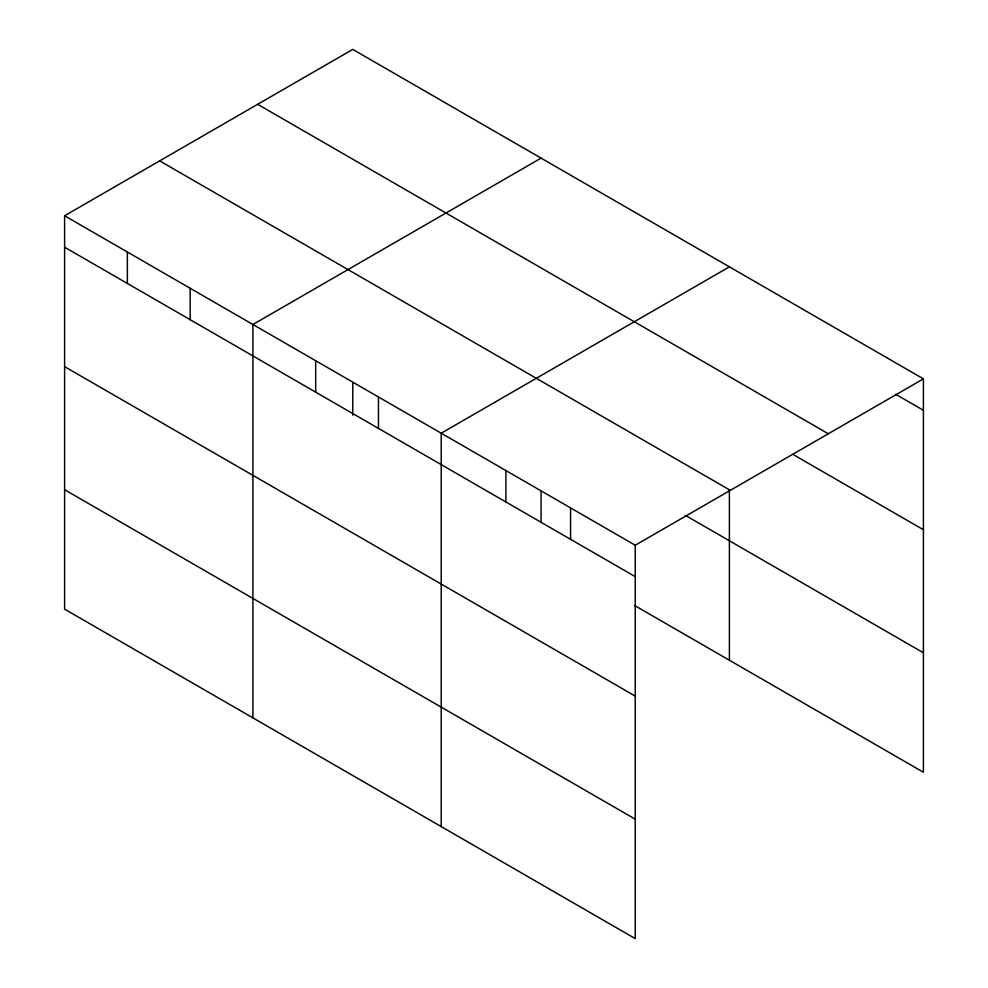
<?xml version="1.0" encoding="UTF-8"?>
<svg xmlns="http://www.w3.org/2000/svg" width="988" height="988" viewBox="0 0 988 988"><rect width="100%" height="100%" fill="white"/><g stroke="black" fill="none" stroke-linecap="round" stroke-linejoin="round"><path stroke-width="1.48" d="M923.41 378.861L635.235 545.228L635.235 938.6L64.591 609.139L64.591 215.767L352.765 49.4L923.41 378.861L923.41 772.233L634.555 605.471M541.078 158.117L252.903 324.496L252.903 717.868M729.391 266.846L441.216 433.213L441.216 826.586M895.684 394.274L923.41 410.279M257.67 104.308L828.315 433.757M794.056 455.048L923.41 529.729M159.686 160.871L730.33 490.332M685.314 515.328L923.41 652.784M64.591 215.767L635.235 545.228M64.591 247.198L635.235 576.646M64.591 366.634L635.235 696.095M64.591 489.702L635.235 819.163M729.391 490.011L729.391 660.219M570.57 507.894L570.57 539.312M541.078 491.777L541.078 522.393M505.893 470.547L505.893 501.978M378.453 396.966L378.453 428.397M352.765 383.048L352.765 415.207M315.678 360.731L315.678 392.15M190.141 288.249L190.141 319.68M127.366 252.014L127.366 283.433"/></g></svg>
